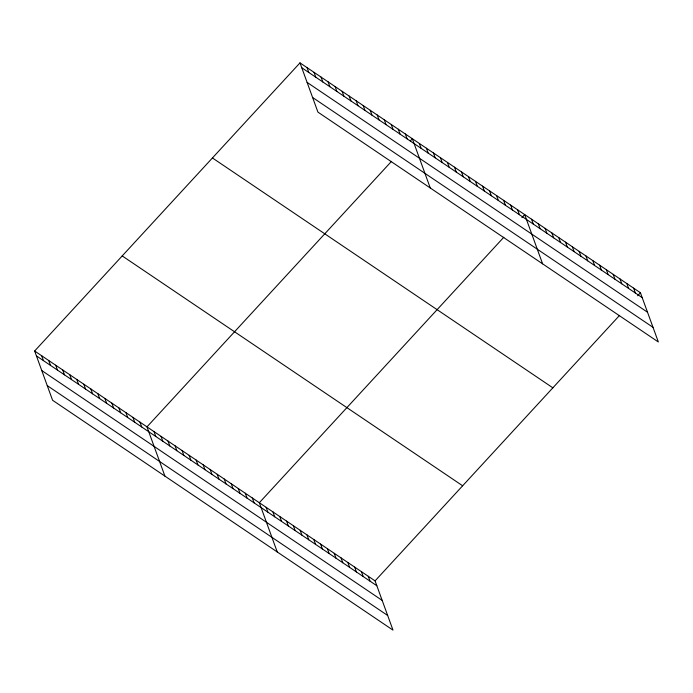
<?xml version="1.0" encoding="UTF-8"?>
<svg xmlns="http://www.w3.org/2000/svg" width="693" height="693" viewBox="0 0 693 693"><rect width="100%" height="100%" fill="white"/><g stroke="black" fill="none" stroke-linecap="round" stroke-linejoin="round"><path stroke-width="1.04" d="M34.65 351.013L375.069 580.873L393 630.128L52.581 400.268L34.65 351.013L300 62.872L640.419 292.732L658.35 341.987L317.931 112.127L300 62.872M391.493 161.365L146.985 426.862L164.917 476.117M410.256 140.991L412.344 138.73L430.266 187.985M503.828 237.223L259.329 502.72L277.252 551.975M521.898 217.602L524.679 214.579L542.61 263.834M375.069 580.873L619.577 315.376M637.647 295.755L640.419 292.732M301.776 67.749L642.194 297.618M307.112 82.398L647.531 312.257M312.604 97.488L653.023 327.347M212.439 157.961L552.858 387.82M122.219 255.925L462.638 485.784M36.426 355.89L376.845 585.75M41.753 370.53L382.172 600.398M47.245 385.62L387.664 615.479M633.61 288.141L635.386 293.018M626.801 283.541L628.586 288.418M620.001 278.941L621.777 283.818M613.192 274.341L614.968 279.227M606.384 269.75L608.159 274.627M599.575 265.15L601.351 270.027M592.766 260.551L594.542 265.436M585.957 255.96L587.733 260.837M579.149 251.36L580.925 256.237M572.34 246.76L574.116 251.637M565.531 242.169L567.307 247.046M558.723 237.569L560.498 242.446M551.914 232.969L553.69 237.846M545.105 228.369L546.881 233.255M538.296 223.778L540.072 228.655M531.488 219.179L533.264 224.056M517.662 209.84L519.438 214.717M510.637 205.102L512.413 209.979M503.62 200.355L505.396 205.241M496.595 195.617L498.371 200.494M489.57 190.878L491.346 195.755M482.553 186.14L484.329 191.017M475.528 181.393L477.304 186.278M468.511 176.654L470.287 181.531M461.486 171.916L463.262 176.793M454.469 167.169L456.245 172.055M447.444 162.431L449.22 167.308M440.427 157.692L442.203 162.569M433.402 152.954L435.178 157.831M426.386 148.207L428.161 153.084M419.36 143.468L421.136 148.345M405.318 133.983L407.094 138.869M398.302 129.244L400.078 134.121M391.276 124.506L393.052 129.383M384.26 119.759L386.036 124.645M377.235 115.021L379.01 119.898M370.218 110.282L371.994 115.159M363.193 105.544L364.968 110.421M356.176 100.797L357.952 105.682M349.151 96.058L350.927 100.935M342.125 91.32L343.901 96.197M335.109 86.573L336.885 91.459M328.084 81.835L329.859 86.712M321.067 77.096L322.843 81.973M314.042 72.358L315.817 77.235M307.025 67.611L308.801 72.496M368.26 576.273L370.036 581.15M361.451 571.673L363.227 576.559M354.643 567.082L356.419 571.959M347.834 562.482L349.61 567.359M341.025 557.882L342.801 562.768M334.217 553.291L335.992 558.168M327.408 548.691L329.184 553.568M320.599 544.092L322.375 548.969M313.79 539.5L315.566 544.377M306.982 534.901L308.757 539.778M300.182 530.301L301.957 535.178M293.373 525.701L295.149 530.587M286.564 521.11L288.34 525.987M279.755 516.51L281.531 521.387M272.947 511.91L274.723 516.796M266.138 507.319L267.914 512.196M252.304 497.981L254.08 502.858M245.287 493.234L247.063 498.12M238.262 488.496L240.038 493.373M231.245 483.757L233.021 488.634M224.22 479.01L225.996 483.896M217.204 474.272L218.979 479.149M210.178 469.533L211.954 474.41M203.162 464.795L204.937 469.672M196.136 460.048L197.912 464.934M189.12 455.31L190.896 460.187M182.094 450.571L183.87 455.448M175.069 445.824L176.845 450.71M168.052 441.086L169.828 445.963M161.027 436.347L162.803 441.224M154.011 431.609L155.786 436.486M139.969 422.124L141.744 427.001M132.943 417.385L134.719 422.262M125.927 412.638L127.703 417.524M118.901 407.9L120.677 412.777M111.885 403.161L113.661 408.038M104.86 398.414L106.635 403.3M97.843 393.676L99.619 398.553M90.818 388.938L92.593 393.815M83.801 384.199L85.577 389.076M76.776 379.452L78.552 384.338M69.759 374.714L71.535 379.591M62.734 369.975L64.51 374.852M55.717 365.228L57.493 370.114M48.692 360.49L50.468 365.367M41.675 355.752L43.451 360.629"/></g></svg>
